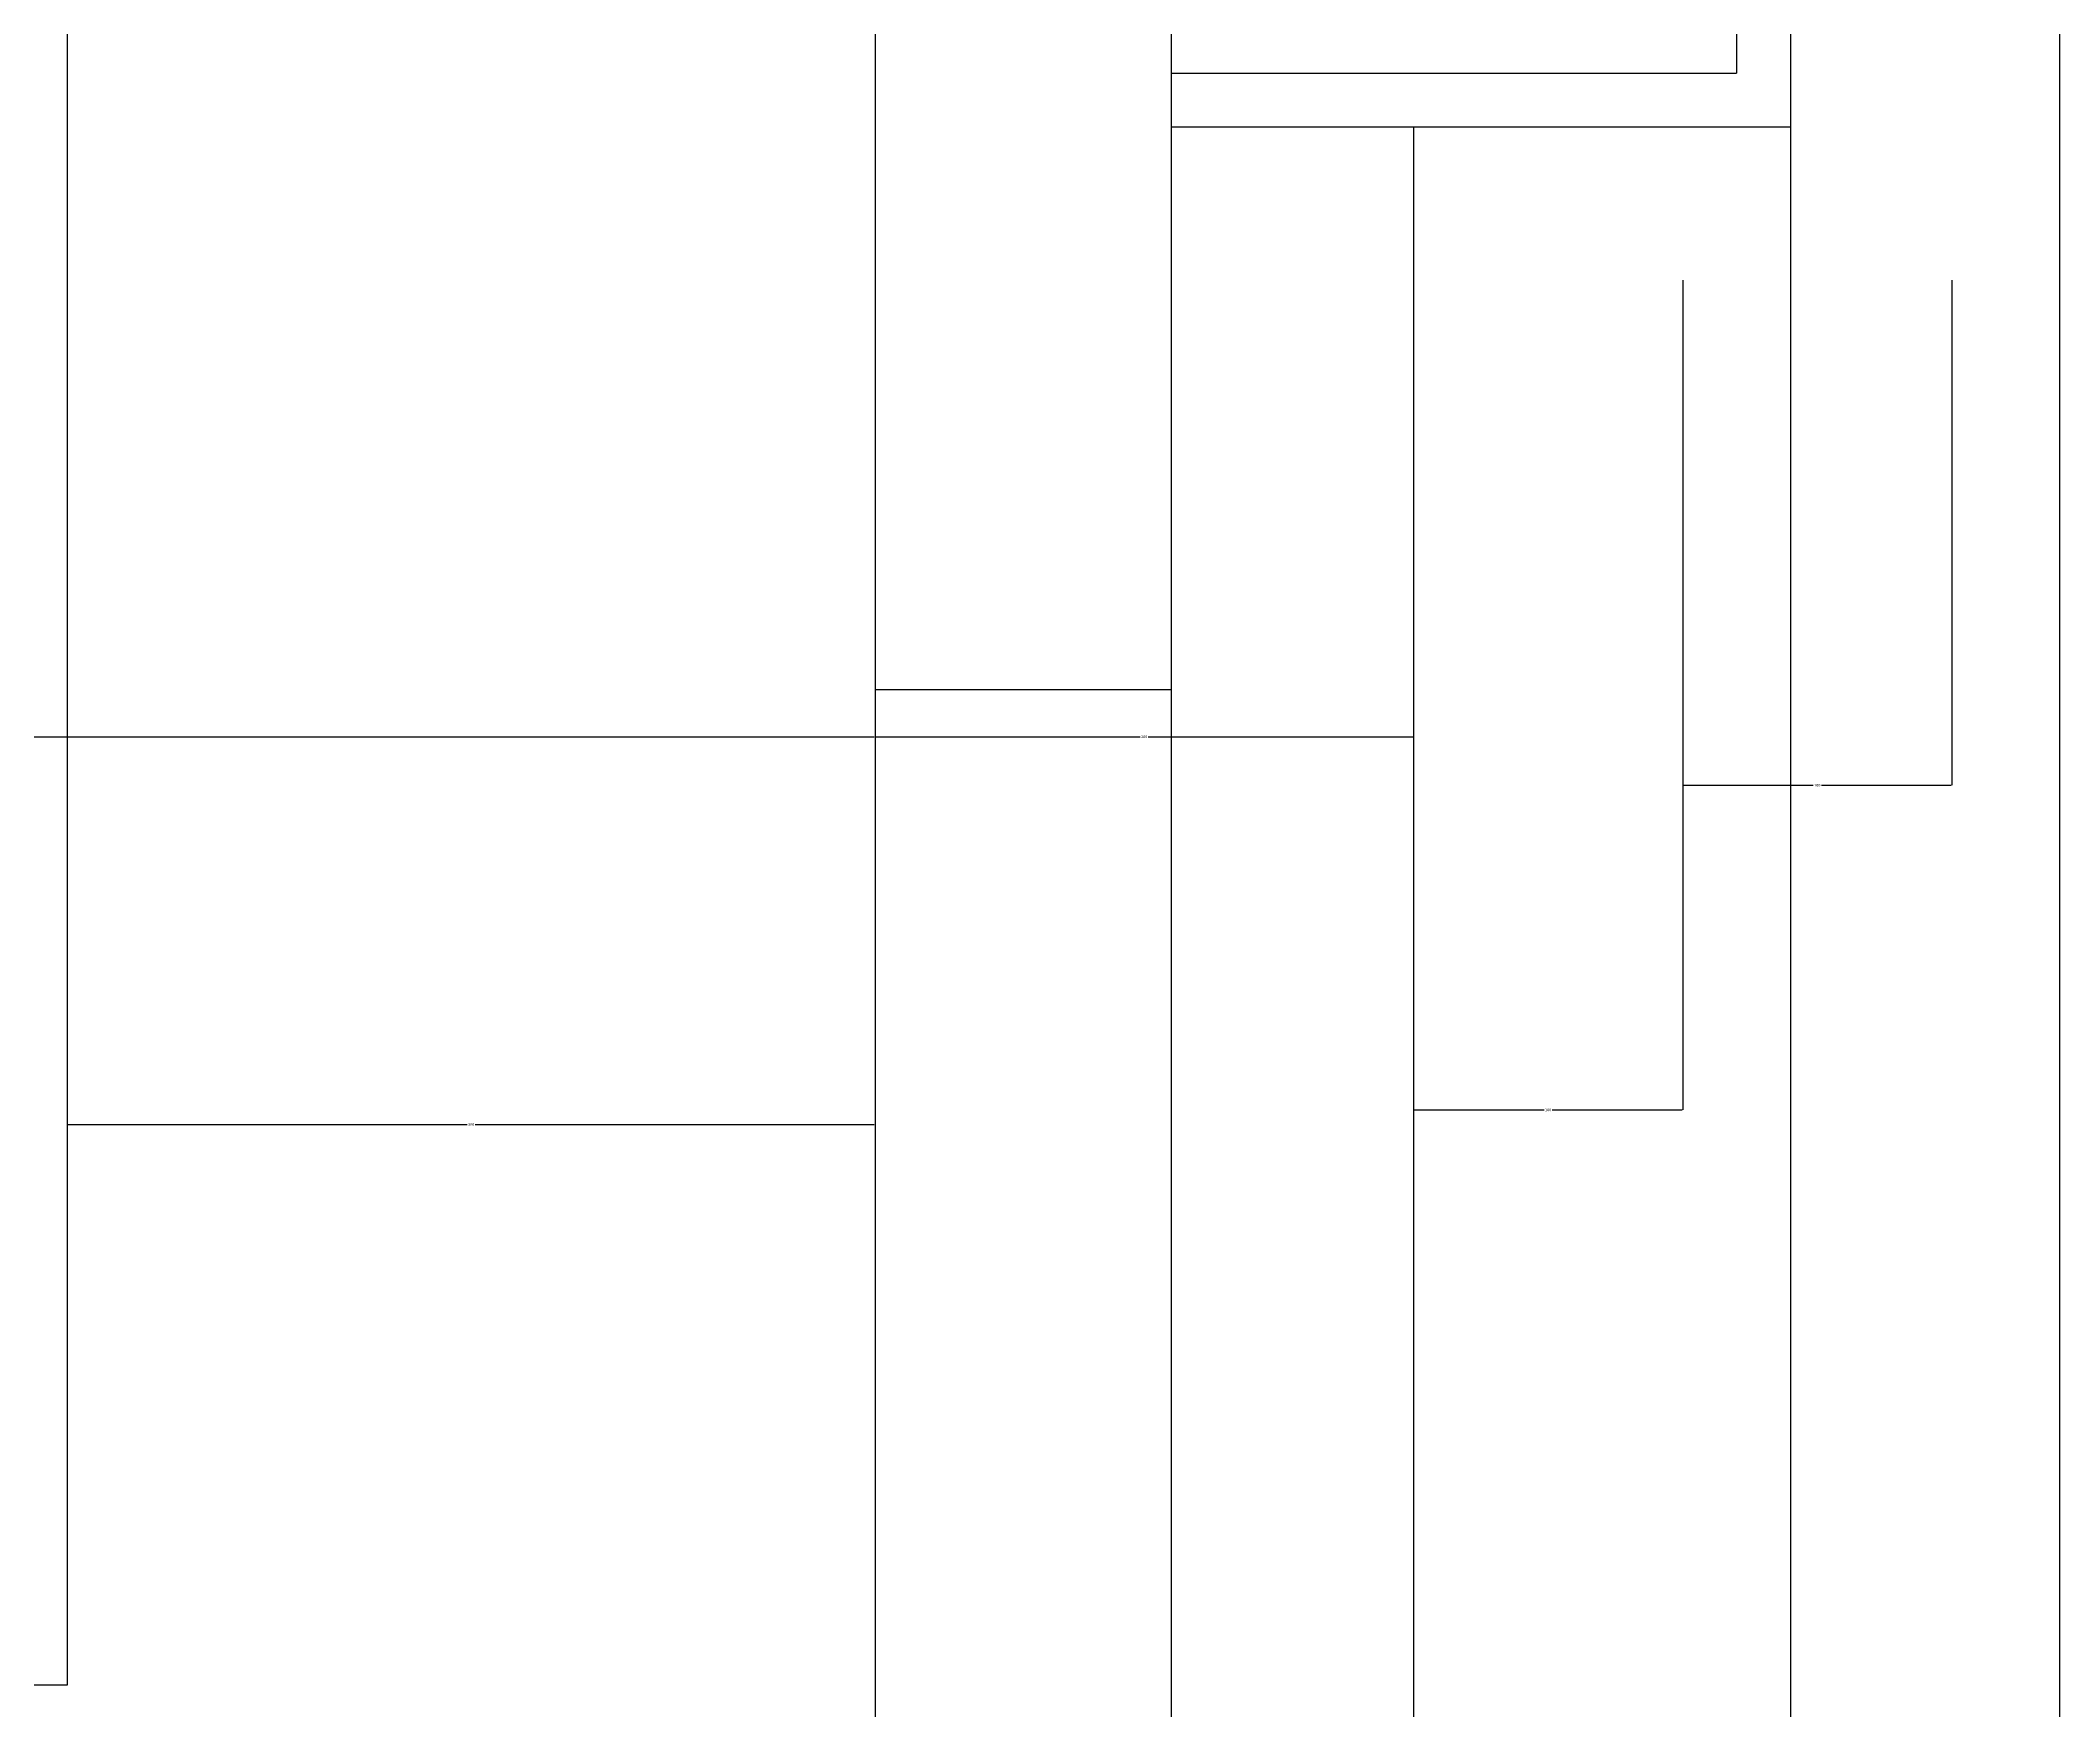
# Model space of a CAD drawing. Header units: metres. Extents: x -2 to 59071, y -2108 to 14272.
# Drawn here: x 54832 to 55582, y 8795 to 9416 of the extents above; entities that cross this region are included whole.
import ezdxf

# ---------------------------------------------------------------- set-up
doc = ezdxf.new("R2010")
doc.units = ezdxf.units.M
doc.layers.add('LAYER1', color=254, linetype='Continuous')
doc.layers.add('PUB_DIM', color=3, linetype='Continuous')
doc.dimstyles.get("Standard").update_dxf_attribs({"dimtxt": 2.5, "dimasz": 2.5, "dimexe": 1.25, "dimexo": 0.625, "dimtad": 1, "dimcen": 2.5, "dimazin": 3, "dimtfac": 1, "dimtmove": 0, "dimatfit": 3})

# ---------------------------------------------------------------- blocks, each defined once
blk = doc.blocks.new('*D21')
for p, q in [((53041.96, 9407.61), (53041.96, 9156.91)), ((55141.96, 9366.47), (55141.96, 9156.91)), ((53042.21, 9156.91), (54089.96, 9156.91)), ((54093.96, 9156.91), (55141.71, 9156.91))]:
    blk.add_line(p, q)
at = {"layer": 'Defpoints'}
for p in [(53041.96, 9407.61), (55141.96, 9366.47), (53041.96, 9156.91)]:
    blk.add_point(p, dxfattribs=at)
at = {"layer": 'PUB_DIM', "insert": (54091.96, 9156.91), "char_height": 1, "attachment_point": 5}
blk.add_mtext('2100', dxfattribs=at)
blk = doc.blocks.new('*D31')
for p, q in [((55141.96, 9366.47), (55141.96, 9156.91)), ((55341.96, 9326.47), (55341.96, 9156.91)), ((55142.21, 9156.91), (55240.46, 9156.91)), ((55243.46, 9156.91), (55341.71, 9156.91))]:
    blk.add_line(p, q)
at = {"layer": 'Defpoints'}
for p in [(55141.96, 9366.47), (55341.96, 9326.47), (55141.96, 9156.91)]:
    blk.add_point(p, dxfattribs=at)
at = {"layer": 'PUB_DIM', "insert": (55241.96, 9156.91), "char_height": 1, "attachment_point": 5}
blk.add_mtext('200', dxfattribs=at)
blk = doc.blocks.new('*D32')
for p, q in [((54841.96, 9081.91), (54841.96, 9012.93)), ((55141.96, 9081.91), (55141.96, 9012.93)), ((54842.21, 9012.93), (54990.46, 9012.93)), ((54993.46, 9012.93), (55141.71, 9012.93))]:
    blk.add_line(p, q)
at = {"layer": 'Defpoints'}
for p in [(54841.96, 9081.91), (55141.96, 9081.91), (54841.96, 9012.93)]:
    blk.add_point(p, dxfattribs=at)
at = {"layer": 'PUB_DIM', "insert": (54991.96, 9012.93), "char_height": 1, "attachment_point": 5}
blk.add_mtext('300', dxfattribs=at)
blk = doc.blocks.new('*D33')
for p, q in [((55341.96, 9326.47), (55341.96, 9018.33)), ((55441.96, 9326.47), (55441.96, 9018.33)), ((55342.21, 9018.33), (55390.46, 9018.33)), ((55393.46, 9018.33), (55441.71, 9018.33))]:
    blk.add_line(p, q)
at = {"layer": 'Defpoints'}
for p in [(55341.96, 9326.47), (55441.96, 9326.47), (55341.96, 9018.33)]:
    blk.add_point(p, dxfattribs=at)
at = {"layer": 'PUB_DIM', "insert": (55391.96, 9018.33), "char_height": 1, "attachment_point": 5}
blk.add_mtext('100', dxfattribs=at)
blk = doc.blocks.new('*D34')
for p, q in [((55441.96, 9326.47), (55441.96, 9138.92)), ((55541.96, 9326.47), (55541.96, 9138.92)), ((55442.21, 9138.92), (55490.46, 9138.92)), ((55493.46, 9138.92), (55541.71, 9138.92))]:
    blk.add_line(p, q)
at = {"layer": 'Defpoints'}
for p in [(55441.96, 9326.47), (55541.96, 9326.47), (55441.96, 9138.92)]:
    blk.add_point(p, dxfattribs=at)
at = {"layer": 'PUB_DIM', "insert": (55491.96, 9138.92), "char_height": 1, "attachment_point": 5}
blk.add_mtext('100', dxfattribs=at)

msp = doc.modelspace()

# ---------------------------------------------------------------- linework, layer by layer
at = {"layer": 'LAYER1'}
for p, q in [((55461.96, 9553.39), (55461.96, 9403.39)), ((55481.96, 9533.39), (55481.96, 9383.39)), ((55581.96, 9533.39), (55581.96, 8774.15)), ((54841.96, 9423.39), (54841.96, 8804.73)), ((55141.96, 9423.39), (55141.96, 8467.43)), ((55251.96, 9423.39), (55251.96, 8467.43)), ((55251.96, 9403.39), (55461.96, 9403.39)), ((55251.96, 9383.39), (55481.96, 9383.39)), ((55341.96, 9383.39), (55341.96, 8467.43)), ((55481.96, 9383.39), (55481.96, 8596.73)), ((55141.96, 9174.4), (55251.96, 9174.4)), ((54841.96, 8804.73), (51356.56, 8804.73))]:
    msp.add_line(p, q, dxfattribs=at)

# ---------------------------------------------------------------- dimensions: what is measured, and where the dimension line sits
at = {"layer": 'PUB_DIM'}
for base, p1, p2, picture, middle in [((53041.96, 9156.91), (53041.96, 9407.61), (55141.96, 9366.47), '*D21', (54091.96, 9156.91)), ((55141.96, 9156.91), (55141.96, 9366.47), (55341.96, 9326.47), '*D31', (55241.96, 9156.91)), ((55341.96, 9018.33), (55341.96, 9326.47), (55441.96, 9326.47), '*D33', (55391.96, 9018.33)), ((55441.96, 9138.92), (55441.96, 9326.47), (55541.96, 9326.47), '*D34', (55491.96, 9138.92)), ((54841.96, 9012.93), (54841.96, 9081.91), (55141.96, 9081.91), '*D32', (54991.96, 9012.93))]:
    dim = msp.add_linear_dim(base=base, p1=p1, p2=p2, dimstyle='Standard', dxfattribs=at)
    dim.commit()
    dim.dimension.update_dxf_attribs({"geometry": picture, "text_midpoint": middle})

doc.saveas('drawing.dxf')
